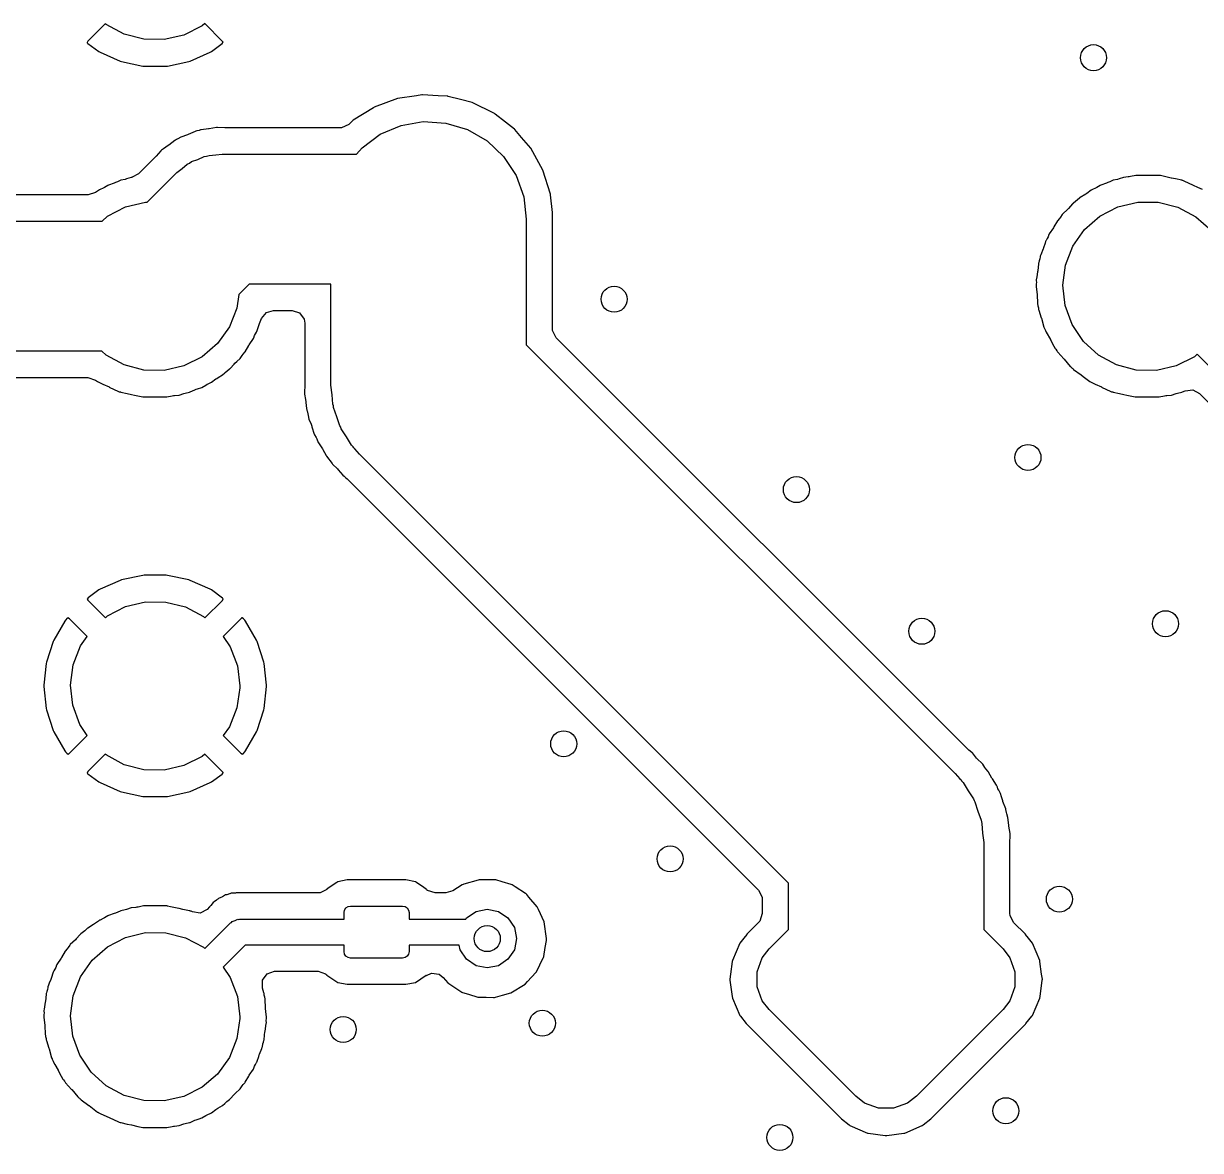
# Model space of a CAD drawing. Extents: x 100.2 to 143.8, y -109.8 to -50.2.
# Drawn here: x 106.74 to 115.78, y -75.98 to -67.32 of the extents above; entities that cross this region are included whole.
import ezdxf

# ---------------------------------------------------------------- set-up
doc = ezdxf.new("R2010")
doc.units = 0
doc.layers.add('BLACK', color=7, linetype='CONTINUOUS')

msp = doc.modelspace()

# ---------------------------------------------------------------- linework, layer by layer
at = {"layer": 'BLACK', "linetype": 'CONTINUOUS'}
for p, q in [((107.367, -67.3242), (107.234, -67.457)), ((107.373, -67.3298), (107.367, -67.3242)), ((108.131, -67.3228), (108.11, -67.3414)), ((108.268, -67.4598), (108.131, -67.3228)), ((107.511, -67.4044), (107.373, -67.3298)), ((107.662, -67.444), (107.511, -67.4044)), ((107.97, -67.4116), (107.818, -67.4464)), ((108.11, -67.3414), (107.97, -67.4116)), ((107.234, -67.457), (107.228, -67.4688)), ((107.228, -67.4688), (107.229, -67.4699)), ((107.229, -67.4699), (107.233, -67.4749)), ((107.233, -67.4749), (107.318, -67.5371)), ((107.818, -67.4464), (107.662, -67.444)), ((108.182, -67.5371), (108.264, -67.4773)), ((108.264, -67.4773), (108.272, -67.4665)), ((108.272, -67.4654), (108.268, -67.4598)), ((108.272, -67.4665), (108.272, -67.4654)), ((107.318, -67.5371), (107.327, -67.5423)), ((107.327, -67.5423), (107.481, -67.6107)), ((108.019, -67.6107), (108.173, -67.5423)), ((108.173, -67.5423), (108.182, -67.5371)), ((107.481, -67.6107), (107.491, -67.6139)), ((107.491, -67.6139), (107.656, -67.6489)), ((107.656, -67.6489), (107.666, -67.65)), ((107.666, -67.65), (107.834, -67.65)), ((107.834, -67.65), (107.844, -67.6489)), ((107.844, -67.6489), (108.009, -67.6139)), ((108.009, -67.6139), (108.019, -67.6107)), ((109.612, -67.8996), (109.431, -67.9663)), ((109.757, -67.8777), (109.612, -67.8996)), ((109.798, -67.8715), (109.757, -67.8777)), ((109.803, -67.8707), (109.798, -67.8715)), ((109.798, -67.8715), (109.798, -67.8715)), ((109.923, -67.877), (109.803, -67.8707)), ((109.991, -67.8806), (109.923, -67.877)), ((109.996, -67.8808), (109.991, -67.8806)), ((109.991, -67.8806), (109.991, -67.8806)), ((110.001, -67.8821), (109.996, -67.8808)), ((110.094, -67.9064), (110.001, -67.8821)), ((110.001, -67.8821), (110.001, -67.8821)), ((110.183, -67.9295), (110.094, -67.9064)), ((110.356, -68.0148), (110.183, -67.9295)), ((109.427, -67.9689), (109.271, -68.0654)), ((109.431, -67.9663), (109.427, -67.9689)), ((109.427, -67.9689), (109.427, -67.9689)), ((110.36, -68.0178), (110.356, -68.0148)), ((110.439, -68.079), (110.36, -68.0178)), ((110.36, -68.0178), (110.36, -68.0178)), ((108.097, -68.1397), (108.088, -68.143)), ((108.103, -68.139), (108.097, -68.1397)), ((108.16, -68.1321), (108.103, -68.139)), ((108.103, -68.139), (108.103, -68.139)), ((108.165, -68.1313), (108.16, -68.1321)), ((108.222, -68.1213), (108.165, -68.1313)), ((108.228, -68.1203), (108.222, -68.1213)), ((108.222, -68.1213), (108.222, -68.1213)), ((108.286, -68.1243), (108.228, -68.1203)), ((108.293, -68.1245), (108.286, -68.1243)), ((108.286, -68.1243), (108.286, -68.1243)), ((109.168, -68.1245), (108.293, -68.1245)), ((109.181, -68.1237), (109.168, -68.1245)), ((109.236, -68.0974), (109.181, -68.1237)), ((109.267, -68.068), (109.236, -68.0974)), ((109.271, -68.0654), (109.267, -68.068)), ((109.271, -68.0654), (109.271, -68.0654)), ((109.478, -68.1735), (109.638, -68.1055)), ((109.638, -68.1055), (109.809, -68.0761)), ((109.809, -68.0761), (109.983, -68.0869)), ((109.983, -68.0869), (110.149, -68.1372)), ((110.149, -68.1372), (110.299, -68.2245)), ((110.509, -68.1331), (110.439, -68.079)), ((110.512, -68.1369), (110.509, -68.1331)), ((110.564, -68.1975), (110.512, -68.1369)), ((110.512, -68.1369), (110.512, -68.1369)), ((107.901, -68.2213), (107.855, -68.2565)), ((107.906, -68.2176), (107.901, -68.2213)), ((107.901, -68.2213), (107.901, -68.2213)), ((107.914, -68.2139), (107.906, -68.2176)), ((107.93, -68.2049), (107.914, -68.2139)), ((107.933, -68.203), (107.93, -68.2049)), ((107.938, -68.1997), (107.933, -68.203)), ((107.933, -68.203), (107.933, -68.203)), ((107.946, -68.1966), (107.938, -68.1997)), ((107.998, -68.1771), (107.946, -68.1966)), ((108.003, -68.1751), (107.998, -68.1771)), ((108.056, -68.1519), (108.003, -68.1751)), ((108.061, -68.1495), (108.056, -68.1519)), ((108.056, -68.1519), (108.056, -68.1519)), ((108.07, -68.1479), (108.061, -68.1495)), ((108.088, -68.143), (108.07, -68.1479)), ((109.339, -68.2765), (109.478, -68.1735)), ((110.299, -68.2245), (110.425, -68.3439)), ((110.635, -68.2797), (110.564, -68.1975)), ((107.794, -68.3001), (107.757, -68.3422)), ((107.798, -68.2957), (107.794, -68.3001)), ((107.794, -68.3001), (107.794, -68.3001)), ((107.815, -68.2841), (107.798, -68.2957)), ((107.851, -68.2595), (107.815, -68.2841)), ((107.855, -68.2565), (107.851, -68.2595)), ((109.297, -68.325), (109.339, -68.2765)), ((110.728, -68.4486), (110.635, -68.2797)), ((107.753, -68.3464), (107.623, -68.4767)), ((107.757, -68.3422), (107.753, -68.3464)), ((107.957, -68.4371), (107.996, -68.4038)), ((107.996, -68.4038), (108.014, -68.3954)), ((108.014, -68.3954), (108.03, -68.3835)), ((108.03, -68.3835), (108.078, -68.3662)), ((108.078, -68.3662), (108.125, -68.3451)), ((108.125, -68.3451), (108.145, -68.3422)), ((108.145, -68.3422), (108.164, -68.3354)), ((108.164, -68.3354), (108.215, -68.3322)), ((108.215, -68.3322), (108.265, -68.325)), ((108.265, -68.325), (109.297, -68.325)), ((110.425, -68.3439), (110.521, -68.4892)), ((107.623, -68.4767), (107.574, -68.5034)), ((107.689, -68.6944), (107.911, -68.4714)), ((107.911, -68.4714), (107.916, -68.4672)), ((107.916, -68.4672), (107.957, -68.4371)), ((110.521, -68.4892), (110.58, -68.6525)), ((110.786, -68.6329), (110.728, -68.4486)), ((115.221, -68.5007), (115.186, -68.5044)), ((115.23, -68.4996), (115.221, -68.5007)), ((115.24, -68.4981), (115.23, -68.4996)), ((115.281, -68.4895), (115.24, -68.4981)), ((115.46, -68.4895), (115.281, -68.4895)), ((115.461, -68.4896), (115.46, -68.4895)), ((115.465, -68.4898), (115.461, -68.4896)), ((115.461, -68.4896), (115.461, -68.4896)), ((115.461, -68.4896), (115.461, -68.4896)), ((115.469, -68.4907), (115.465, -68.4898)), ((115.552, -68.5091), (115.469, -68.4907)), ((115.469, -68.4907), (115.469, -68.4907)), ((107.351, -68.5867), (107.327, -68.5973)), ((107.362, -68.5811), (107.351, -68.5867)), ((107.387, -68.5661), (107.362, -68.5811)), ((107.391, -68.5634), (107.387, -68.5661)), ((107.387, -68.5661), (107.387, -68.5661)), ((107.436, -68.5482), (107.391, -68.5634)), ((107.445, -68.5448), (107.436, -68.5482)), ((107.46, -68.538), (107.445, -68.5448)), ((107.486, -68.5267), (107.46, -68.538)), ((107.52, -68.5195), (107.486, -68.5267)), ((107.531, -68.5165), (107.52, -68.5195)), ((107.566, -68.5044), (107.531, -68.5165)), ((107.572, -68.5039), (107.566, -68.5044)), ((107.574, -68.5034), (107.572, -68.5039)), ((114.971, -68.5867), (114.947, -68.5973)), ((114.982, -68.5811), (114.971, -68.5867)), ((115.007, -68.5661), (114.982, -68.5811)), ((115.011, -68.5634), (115.007, -68.5661)), ((115.007, -68.5661), (115.007, -68.5661)), ((115.056, -68.5482), (115.011, -68.5634)), ((115.065, -68.5448), (115.056, -68.5482)), ((115.08, -68.538), (115.065, -68.5448)), ((115.106, -68.5267), (115.08, -68.538)), ((115.14, -68.5195), (115.106, -68.5267)), ((115.151, -68.5165), (115.14, -68.5195)), ((115.186, -68.5044), (115.151, -68.5165)), ((115.553, -68.5093), (115.552, -68.5091)), ((115.585, -68.5162), (115.553, -68.5093)), ((115.634, -68.5267), (115.585, -68.5162)), ((115.637, -68.528), (115.634, -68.5267)), ((115.639, -68.5286), (115.637, -68.528)), ((115.64, -68.529), (115.639, -68.5286)), ((115.646, -68.5301), (115.64, -68.529)), ((115.651, -68.5324), (115.646, -68.5301)), ((115.723, -68.5659), (115.651, -68.5324)), ((115.651, -68.5324), (115.651, -68.5324)), ((115.724, -68.5667), (115.723, -68.5659)), ((115.757, -68.5811), (115.724, -68.5667)), ((115.793, -68.5973), (115.757, -68.5811)), ((107.235, -68.6395), (105.381, -68.6395)), ((107.293, -68.6206), (107.235, -68.6395)), ((107.322, -68.5994), (107.293, -68.6206)), ((107.327, -68.5973), (107.322, -68.5994)), ((107.327, -68.5973), (107.327, -68.5973)), ((110.58, -68.6525), (110.6, -68.825)), ((110.786, -68.6379), (110.786, -68.6329)), ((110.8, -68.7742), (110.786, -68.6379)), ((110.786, -68.6379), (110.786, -68.6379)), ((114.83, -68.6799), (114.82, -68.6881)), ((114.849, -68.6622), (114.83, -68.6799)), ((114.853, -68.6586), (114.849, -68.6622)), ((114.849, -68.6622), (114.849, -68.6622)), ((114.897, -68.6323), (114.853, -68.6586)), ((114.904, -68.6275), (114.897, -68.6323)), ((114.938, -68.6024), (114.904, -68.6275)), ((114.942, -68.5994), (114.938, -68.6024)), ((114.947, -68.5973), (114.942, -68.5994)), ((114.947, -68.5973), (114.947, -68.5973)), ((107.385, -68.8024), (107.523, -68.7308)), ((107.523, -68.7308), (107.675, -68.6943)), ((107.675, -68.6943), (107.689, -68.6944)), ((114.758, -68.7482), (114.718, -68.7855)), ((114.764, -68.7425), (114.758, -68.7482)), ((114.794, -68.7083), (114.764, -68.7425)), ((114.798, -68.7045), (114.794, -68.7083)), ((114.794, -68.7083), (114.794, -68.7083)), ((114.82, -68.6881), (114.798, -68.7045)), ((115.005, -68.8024), (115.143, -68.7308)), ((115.143, -68.7308), (115.295, -68.6943)), ((115.295, -68.6943), (115.451, -68.6951)), ((115.451, -68.6951), (115.603, -68.7332)), ((115.603, -68.7332), (115.741, -68.8063)), ((105.353, -68.84), (107.342, -68.84)), ((107.342, -68.84), (107.385, -68.8024)), ((110.6, -68.825), (110.6, -69.7893)), ((110.801, -68.7767), (110.8, -68.7742)), ((110.801, -69.6653), (110.801, -68.7767)), ((114.678, -68.8373), (114.651, -68.8845)), ((114.695, -68.8191), (114.678, -68.8373)), ((114.703, -68.8085), (114.695, -68.8191)), ((114.715, -68.79), (114.703, -68.8085)), ((114.718, -68.7855), (114.715, -68.79)), ((114.715, -68.79), (114.715, -68.79)), ((114.887, -68.9051), (115.005, -68.8024)), ((115.741, -68.8063), (115.858, -68.9101)), ((114.613, -68.9433), (114.606, -68.961)), ((114.615, -68.9384), (114.613, -68.9433)), ((114.613, -68.9433), (114.613, -68.9433)), ((114.647, -68.8906), (114.615, -68.9384)), ((114.651, -68.8845), (114.647, -68.8906)), ((114.797, -69.0328), (114.887, -68.9051)), ((114.572, -69.0447), (114.571, -69.0471)), ((114.583, -69.0087), (114.572, -69.0447)), ((114.587, -68.9971), (114.583, -69.0087)), ((114.589, -68.9922), (114.587, -68.9971)), ((114.587, -68.9971), (114.587, -68.9971)), ((114.591, -68.9877), (114.589, -68.9922)), ((114.599, -68.9738), (114.591, -68.9877)), ((114.606, -68.961), (114.599, -68.9738)), ((114.74, -69.1784), (114.797, -69.0328)), ((114.543, -69.1307), (114.539, -69.1452)), ((114.545, -69.1152), (114.543, -69.1307)), ((114.546, -69.1099), (114.545, -69.1152)), ((114.551, -69.0979), (114.546, -69.1099)), ((114.569, -69.0532), (114.551, -69.0979)), ((114.571, -69.0471), (114.569, -69.0532)), ((114.527, -69.2229), (114.526, -69.2287)), ((114.533, -69.1674), (114.527, -69.2229)), ((114.534, -69.1622), (114.533, -69.1674)), ((114.535, -69.1573), (114.534, -69.1622)), ((114.539, -69.1452), (114.535, -69.1573)), ((114.535, -69.1573), (114.535, -69.1573)), ((114.72, -69.3332), (114.74, -69.1784)), ((114.52, -69.2673), (114.516, -69.2922)), ((114.516, -69.2922), (114.516, -69.2976)), ((114.516, -69.2976), (114.517, -69.31)), ((114.517, -69.31), (114.516, -69.3255)), ((114.526, -69.2287), (114.52, -69.2673)), ((108.393, -69.4045), (108.378, -69.5082)), ((108.472, -69.325), (108.393, -69.4045)), ((109.1, -69.325), (108.472, -69.325)), ((109.1, -70.1), (109.1, -69.325)), ((114.516, -69.3255), (114.515, -69.34)), ((114.515, -69.34), (114.515, -69.3452)), ((114.515, -69.3452), (114.515, -69.3452)), ((114.515, -69.3452), (114.522, -69.404)), ((114.522, -69.404), (114.522, -69.4091)), ((114.737, -69.4884), (114.72, -69.3332)), ((114.522, -69.4091), (114.525, -69.4672)), ((114.525, -69.4672), (114.525, -69.4768)), ((114.525, -69.4768), (114.527, -69.4819)), ((114.527, -69.4819), (114.527, -69.4819)), ((114.527, -69.4819), (114.529, -69.4907)), ((114.529, -69.4907), (114.532, -69.5066)), ((114.791, -69.6351), (114.737, -69.4884)), ((108.378, -69.5082), (108.32, -69.6531)), ((108.567, -69.5877), (108.606, -69.5407)), ((108.606, -69.5407), (108.659, -69.5255)), ((108.659, -69.5255), (108.801, -69.5255)), ((108.801, -69.5255), (108.859, -69.5444)), ((108.859, -69.5444), (108.895, -69.5939)), ((114.532, -69.5066), (114.534, -69.5178)), ((114.534, -69.5178), (114.535, -69.5227)), ((114.535, -69.5227), (114.554, -69.5821)), ((114.554, -69.5821), (114.556, -69.5864)), ((114.556, -69.5864), (114.575, -69.6549)), ((108.32, -69.6531), (108.228, -69.78)), ((108.531, -69.6878), (108.536, -69.6722)), ((108.536, -69.6722), (108.547, -69.6405)), ((108.547, -69.6405), (108.549, -69.6329)), ((108.549, -69.6329), (108.551, -69.6268)), ((108.551, -69.6268), (108.567, -69.5877)), ((108.895, -69.5939), (108.9, -69.6245)), ((108.9, -69.6245), (108.9, -70.085)), ((110.802, -69.6808), (110.801, -69.6653)), ((114.575, -69.6549), (114.577, -69.6597)), ((114.577, -69.6597), (114.58, -69.6647)), ((114.58, -69.6647), (114.586, -69.6803)), ((114.878, -69.7647), (114.791, -69.6351)), ((108.473, -69.7894), (108.505, -69.7416)), ((108.505, -69.7416), (108.508, -69.7353)), ((108.508, -69.7353), (108.514, -69.719)), ((108.514, -69.719), (108.521, -69.7062)), ((108.521, -69.7062), (108.529, -69.6923)), ((108.529, -69.6923), (108.531, -69.6878)), ((108.529, -69.6923), (108.529, -69.6923)), ((110.829, -69.7353), (110.802, -69.6808)), ((113.988, -72.8937), (110.829, -69.7353)), ((114.586, -69.6803), (114.589, -69.6878)), ((114.589, -69.6878), (114.592, -69.6932)), ((114.592, -69.6932), (114.624, -69.7492)), ((114.624, -69.7492), (114.626, -69.7526)), ((114.626, -69.7526), (114.651, -69.8004)), ((114.993, -69.8698), (114.878, -69.7647)), ((107.341, -69.84), (105.56, -69.84)), ((107.373, -69.8698), (107.341, -69.84)), ((108.228, -69.78), (108.11, -69.8814)), ((108.425, -69.8609), (108.438, -69.8465)), ((108.438, -69.8465), (108.442, -69.8427)), ((108.438, -69.8465), (108.438, -69.8465)), ((108.442, -69.8427), (108.469, -69.7955)), ((108.469, -69.7955), (108.473, -69.7894)), ((110.6, -69.7893), (113.893, -73.0822)), ((114.651, -69.8004), (114.661, -69.8184)), ((114.661, -69.8184), (114.666, -69.8243)), ((114.666, -69.8243), (114.674, -69.8355)), ((114.674, -69.8355), (114.676, -69.8382)), ((114.676, -69.8382), (114.678, -69.8427)), ((114.678, -69.8427), (114.682, -69.8465)), ((114.682, -69.8465), (114.682, -69.8465)), ((114.682, -69.8465), (114.728, -69.8977)), ((107.511, -69.9444), (107.373, -69.8698)), ((107.662, -69.984), (107.511, -69.9444)), ((108.11, -69.8814), (107.97, -69.9516)), ((108.326, -69.9717), (108.356, -69.9375)), ((108.356, -69.9375), (108.362, -69.9318)), ((108.362, -69.9318), (108.377, -69.9178)), ((108.377, -69.9178), (108.402, -69.8945)), ((108.402, -69.8945), (108.417, -69.8715)), ((108.417, -69.8715), (108.425, -69.8609)), ((114.728, -69.8977), (114.73, -69.9001)), ((114.73, -69.9001), (114.777, -69.9554)), ((115.131, -69.9444), (114.993, -69.8698)), ((115.282, -69.984), (115.131, -69.9444)), ((115.73, -69.8814), (115.59, -69.9516)), ((115.751, -69.8628), (115.73, -69.8814)), ((116.133, -70.2444), (115.751, -69.8628)), ((107.818, -69.9864), (107.662, -69.984)), ((107.97, -69.9516), (107.818, -69.9864)), ((108.233, -70.0417), (108.267, -70.0214)), ((108.267, -70.0214), (108.284, -70.0054)), ((108.284, -70.0054), (108.29, -70.0001)), ((108.29, -70.0001), (108.3, -69.9919)), ((108.3, -69.9919), (108.322, -69.9755)), ((108.322, -69.9755), (108.326, -69.9717)), ((108.326, -69.9717), (108.326, -69.9717)), ((114.777, -69.9554), (114.777, -69.9554)), ((114.777, -69.9554), (114.78, -69.9595)), ((114.78, -69.9595), (114.784, -69.9628)), ((114.784, -69.9628), (114.788, -69.9665)), ((114.788, -69.9665), (114.788, -69.9665)), ((114.788, -69.9665), (114.79, -69.9684)), ((114.79, -69.9684), (114.79, -69.9682)), ((114.79, -69.9682), (114.794, -69.9717)), ((114.794, -69.9717), (114.798, -69.9755)), ((114.798, -69.9755), (114.802, -69.9786)), ((114.802, -69.9786), (114.802, -69.9786)), ((114.802, -69.9786), (114.86, -70.021)), ((114.86, -70.021), (114.862, -70.0224)), ((114.862, -70.0224), (114.886, -70.0405)), ((115.438, -69.9864), (115.282, -69.984)), ((115.59, -69.9516), (115.438, -69.9864)), ((105.684, -70.0405), (107.232, -70.0405)), ((107.232, -70.0405), (107.293, -70.0609)), ((107.293, -70.0609), (107.307, -70.0718)), ((107.307, -70.0718), (107.312, -70.074)), ((107.312, -70.074), (107.313, -70.0747)), ((107.313, -70.0747), (107.318, -70.0773)), ((107.318, -70.0773), (107.318, -70.0776)), ((107.318, -70.0776), (107.322, -70.0806)), ((107.322, -70.0806), (107.327, -70.0827)), ((107.327, -70.0827), (107.327, -70.0827)), ((107.327, -70.0827), (107.349, -70.0923)), ((107.349, -70.0923), (107.396, -70.1133)), ((107.396, -70.1133), (107.397, -70.1141)), ((107.397, -70.1141), (107.469, -70.1476)), ((108.064, -70.1318), (108.076, -70.1275)), ((108.076, -70.1275), (108.109, -70.1166)), ((108.109, -70.1166), (108.138, -70.0989)), ((108.138, -70.0989), (108.149, -70.0933)), ((108.149, -70.0933), (108.151, -70.0923)), ((108.151, -70.0923), (108.178, -70.0806)), ((108.178, -70.0806), (108.182, -70.0776)), ((108.182, -70.0776), (108.216, -70.0525)), ((108.182, -70.0776), (108.182, -70.0776)), ((108.216, -70.0525), (108.223, -70.0477)), ((108.223, -70.0477), (108.233, -70.0417)), ((108.899, -70.0877), (108.897, -70.17)), ((108.9, -70.085), (108.899, -70.0877)), ((109.109, -70.1734), (109.1, -70.1)), ((114.886, -70.0405), (114.927, -70.0718)), ((114.927, -70.0718), (114.932, -70.074)), ((114.932, -70.074), (114.933, -70.0747)), ((114.933, -70.0747), (114.938, -70.0773)), ((114.938, -70.0773), (114.938, -70.0776)), ((114.938, -70.0776), (114.942, -70.0806)), ((114.942, -70.0806), (114.947, -70.0827)), ((114.947, -70.0827), (114.947, -70.0827)), ((114.947, -70.0827), (114.969, -70.0923)), ((114.969, -70.0923), (115.016, -70.1133)), ((115.016, -70.1133), (115.017, -70.1141)), ((115.017, -70.1141), (115.089, -70.1476)), ((107.469, -70.1476), (107.469, -70.1476)), ((107.469, -70.1476), (107.474, -70.1499)), ((107.474, -70.1499), (107.48, -70.151)), ((107.48, -70.151), (107.481, -70.1515)), ((107.481, -70.1515), (107.483, -70.152)), ((107.483, -70.152), (107.486, -70.1533)), ((107.486, -70.1533), (107.535, -70.1638)), ((107.535, -70.1638), (107.567, -70.1707)), ((107.567, -70.1707), (107.568, -70.1709)), ((107.568, -70.1709), (107.592, -70.1761)), ((107.592, -70.1761), (107.655, -70.1902)), ((107.655, -70.1902), (107.659, -70.1904)), ((107.659, -70.1904), (107.659, -70.1904)), ((107.659, -70.1904), (107.659, -70.1904)), ((107.659, -70.1904), (107.66, -70.1905)), ((107.66, -70.1905), (107.839, -70.1905)), ((107.839, -70.1905), (107.88, -70.1819)), ((107.88, -70.1819), (107.89, -70.1804)), ((107.89, -70.1804), (107.899, -70.1793)), ((107.899, -70.1793), (107.934, -70.1756)), ((107.934, -70.1756), (107.969, -70.1635)), ((107.969, -70.1635), (107.98, -70.1605)), ((107.98, -70.1605), (108.014, -70.1533)), ((108.014, -70.1533), (108.019, -70.1512)), ((108.019, -70.1512), (108.055, -70.1352)), ((108.019, -70.1512), (108.019, -70.1512)), ((108.055, -70.1352), (108.064, -70.1318)), ((108.897, -70.17), (108.904, -70.2102)), ((108.904, -70.2102), (108.907, -70.2272)), ((109.115, -70.247), (109.109, -70.1734)), ((115.089, -70.1476), (115.089, -70.1476)), ((115.089, -70.1476), (115.094, -70.1499)), ((115.094, -70.1499), (115.1, -70.151)), ((115.1, -70.151), (115.101, -70.1515)), ((115.101, -70.1515), (115.103, -70.152)), ((115.103, -70.152), (115.106, -70.1533)), ((115.106, -70.1533), (115.155, -70.1638)), ((115.155, -70.1638), (115.187, -70.1707)), ((115.187, -70.1707), (115.188, -70.1709)), ((115.188, -70.1709), (115.212, -70.1761)), ((115.212, -70.1761), (115.275, -70.1902)), ((115.275, -70.1902), (115.279, -70.1904)), ((115.279, -70.1904), (115.279, -70.1904)), ((115.279, -70.1904), (115.279, -70.1904)), ((115.279, -70.1904), (115.28, -70.1905)), ((115.28, -70.1905), (115.459, -70.1905)), ((115.459, -70.1905), (115.5, -70.1819)), ((115.5, -70.1819), (115.51, -70.1804)), ((115.51, -70.1804), (115.519, -70.1793)), ((115.519, -70.1793), (115.554, -70.1756)), ((115.554, -70.1756), (115.589, -70.1635)), ((115.589, -70.1635), (115.6, -70.1605)), ((115.6, -70.1605), (115.634, -70.1533)), ((115.634, -70.1533), (115.639, -70.1512)), ((115.639, -70.1512), (115.658, -70.1428)), ((115.639, -70.1512), (115.639, -70.1512)), ((115.658, -70.1428), (115.719, -70.1364)), ((115.719, -70.1364), (115.768, -70.1632)), ((115.768, -70.1632), (115.904, -70.2985)), ((108.907, -70.2272), (108.908, -70.2343)), ((108.908, -70.2343), (108.913, -70.2802)), ((108.913, -70.2802), (108.914, -70.2921)), ((108.914, -70.2921), (108.916, -70.2969)), ((108.916, -70.2969), (108.916, -70.2969)), ((108.916, -70.2969), (108.923, -70.3195)), ((109.119, -70.2595), (109.115, -70.247)), ((109.12, -70.2725), (109.119, -70.2595)), ((109.145, -70.342), (109.12, -70.2725)), ((108.923, -70.3195), (108.926, -70.3319)), ((108.926, -70.3319), (108.931, -70.3601)), ((108.931, -70.3601), (108.947, -70.4002)), ((108.947, -70.4002), (108.952, -70.4141)), ((109.168, -70.4122), (109.145, -70.342)), ((108.952, -70.4141), (108.954, -70.421)), ((108.954, -70.421), (108.972, -70.4764)), ((108.972, -70.4764), (108.974, -70.4808)), ((108.974, -70.4808), (108.974, -70.4808)), ((108.974, -70.4808), (108.986, -70.5015)), ((109.175, -70.4235), (109.168, -70.4122)), ((109.179, -70.4358), (109.175, -70.4235)), ((109.22, -70.4976), (109.179, -70.4358)), ((108.986, -70.5015), (108.991, -70.513)), ((108.991, -70.513), (109.002, -70.5397)), ((109.002, -70.5397), (109.005, -70.5439)), ((109.005, -70.5439), (109.034, -70.5883)), ((109.258, -70.5607), (109.22, -70.4976)), ((109.27, -70.5743), (109.258, -70.5607)), ((109.275, -70.5811), (109.27, -70.5743)), ((109.034, -70.5883), (109.037, -70.5945)), ((109.037, -70.5945), (109.063, -70.6409)), ((109.063, -70.6409), (109.063, -70.6409)), ((109.063, -70.6409), (109.065, -70.6453)), ((109.065, -70.6453), (109.084, -70.667)), ((109.084, -70.667), (109.092, -70.6773)), ((109.284, -70.5901), (109.275, -70.5811)), ((109.32, -70.6303), (109.284, -70.5901)), ((112.613, -73.9232), (109.32, -70.6303)), ((109.092, -70.6773), (109.108, -70.7013)), ((109.108, -70.7013), (109.112, -70.706)), ((109.112, -70.706), (109.149, -70.7435)), ((109.149, -70.7435), (109.154, -70.7491)), ((109.154, -70.7491), (109.191, -70.7919)), ((109.191, -70.7919), (109.201, -70.7999)), ((109.201, -70.7999), (109.215, -70.8106)), ((109.215, -70.8106), (109.225, -70.8189)), ((109.225, -70.8189), (112.383, -73.9773)), ((107.656, -71.5611), (107.491, -71.5961)), ((107.666, -71.56), (107.656, -71.5611)), ((107.834, -71.56), (107.666, -71.56)), ((107.844, -71.5611), (107.834, -71.56)), ((108.009, -71.5961), (107.844, -71.5611)), ((107.481, -71.5993), (107.327, -71.6677)), ((107.491, -71.5961), (107.481, -71.5993)), ((108.019, -71.5993), (108.009, -71.5961)), ((108.173, -71.6677), (108.019, -71.5993)), ((107.236, -71.7327), (107.228, -71.7435)), ((107.228, -71.7435), (107.228, -71.7446)), ((107.228, -71.7446), (107.232, -71.7502)), ((107.232, -71.7502), (107.368, -71.8868)), ((107.318, -71.6729), (107.236, -71.7327)), ((107.327, -71.6677), (107.318, -71.6729)), ((108.132, -71.8863), (108.266, -71.753)), ((108.182, -71.6729), (108.173, -71.6677)), ((108.267, -71.7351), (108.182, -71.6729)), ((108.266, -71.753), (108.272, -71.7412)), ((108.271, -71.7401), (108.267, -71.7351)), ((108.272, -71.7412), (108.271, -71.7401)), ((107.385, -71.8724), (107.523, -71.8008)), ((107.523, -71.8008), (107.675, -71.7643)), ((107.675, -71.7643), (107.831, -71.7651)), ((107.831, -71.7651), (107.983, -71.8032)), ((107.983, -71.8032), (108.121, -71.8763)), ((107.056, -71.9121), (106.972, -72.0579)), ((107.062, -71.9038), (107.056, -71.9121)), ((107.075, -71.8893), (107.062, -71.9038)), ((107.077, -71.8882), (107.075, -71.8893)), ((107.08, -71.8876), (107.077, -71.8882)), ((107.092, -71.8936), (107.08, -71.8876)), ((107.228, -72.0299), (107.092, -71.8936)), ((107.368, -71.8868), (107.385, -71.8724)), ((108.121, -71.8763), (108.132, -71.8863)), ((108.412, -71.889), (108.272, -72.0298)), ((108.414, -71.8879), (108.412, -71.889)), ((108.418, -71.8875), (108.414, -71.8879)), ((108.429, -71.8942), (108.418, -71.8875)), ((108.438, -71.9038), (108.429, -71.8942)), ((108.444, -71.9121), (108.438, -71.9038)), ((108.528, -72.0579), (108.444, -71.9121)), ((106.968, -72.0673), (106.916, -72.2274)), ((106.972, -72.0579), (106.968, -72.0673)), ((107.12, -72.2484), (107.177, -72.1028)), ((107.177, -72.1028), (107.228, -72.0299)), ((108.272, -72.0298), (108.326, -72.1089)), ((108.326, -72.1089), (108.381, -72.255)), ((108.532, -72.0673), (108.528, -72.0579)), ((108.584, -72.2274), (108.532, -72.0673)), ((106.913, -72.2375), (106.896, -72.4048)), ((106.916, -72.2274), (106.913, -72.2375)), ((107.1, -72.4032), (107.12, -72.2484)), ((108.381, -72.255), (108.4, -72.41)), ((108.587, -72.2375), (108.584, -72.2274)), ((108.604, -72.4048), (108.587, -72.2375)), ((106.896, -72.4048), (106.896, -72.4152)), ((106.896, -72.4152), (106.913, -72.5825)), ((107.117, -72.5584), (107.1, -72.4032)), ((108.4, -72.4236), (108.378, -72.5782)), ((108.4, -72.41), (108.4, -72.4236)), ((108.587, -72.5825), (108.604, -72.4152)), ((108.604, -72.4152), (108.604, -72.4048)), ((107.171, -72.7051), (107.117, -72.5584)), ((106.913, -72.5825), (106.916, -72.5926)), ((106.916, -72.5926), (106.968, -72.7527)), ((108.378, -72.5782), (108.32, -72.7231)), ((108.532, -72.7527), (108.584, -72.5926)), ((108.584, -72.5926), (108.587, -72.5825)), ((107.228, -72.7904), (107.171, -72.7051)), ((108.32, -72.7231), (108.271, -72.7901)), ((106.968, -72.7527), (106.972, -72.7621)), ((106.972, -72.7621), (107.056, -72.9079)), ((107.088, -72.931), (107.228, -72.7904)), ((108.271, -72.7901), (108.408, -72.9264)), ((108.444, -72.9079), (108.528, -72.7621)), ((108.528, -72.7621), (108.532, -72.7527)), ((107.056, -72.9079), (107.062, -72.9162)), ((107.062, -72.9162), (107.071, -72.9258)), ((107.071, -72.9258), (107.082, -72.9325)), ((108.408, -72.9264), (108.42, -72.9324)), ((108.423, -72.9318), (108.425, -72.9307)), ((108.425, -72.9307), (108.438, -72.9162)), ((108.438, -72.9162), (108.444, -72.9079)), ((113.997, -72.9019), (113.988, -72.8937)), ((114.021, -72.9207), (113.997, -72.9019)), ((114.025, -72.9245), (114.021, -72.9207)), ((114.058, -72.9635), (114.025, -72.9245)), ((114.025, -72.9245), (114.025, -72.9245)), ((107.082, -72.9325), (107.086, -72.9321)), ((107.086, -72.9321), (107.088, -72.931)), ((107.367, -72.9342), (107.234, -73.067)), ((107.373, -72.9398), (107.367, -72.9342)), ((107.511, -73.0144), (107.373, -72.9398)), ((107.662, -73.054), (107.511, -73.0144)), ((108.11, -72.9514), (107.97, -73.0216)), ((108.131, -72.9328), (108.11, -72.9514)), ((108.268, -73.0698), (108.131, -72.9328)), ((108.42, -72.9324), (108.423, -72.9318)), ((114.063, -72.9691), (114.058, -72.9635)), ((114.101, -73.0066), (114.063, -72.9691)), ((114.105, -73.0113), (114.101, -73.0066)), ((114.121, -73.0353), (114.105, -73.0113)), ((107.234, -73.067), (107.228, -73.0788)), ((107.228, -73.0788), (107.229, -73.0799)), ((107.229, -73.0799), (107.233, -73.0849)), ((107.233, -73.0849), (107.318, -73.1471)), ((107.818, -73.0564), (107.662, -73.054)), ((107.97, -73.0216), (107.818, -73.0564)), ((108.182, -73.1471), (108.264, -73.0873)), ((108.264, -73.0873), (108.272, -73.0765)), ((108.272, -73.0754), (108.268, -73.0698)), ((108.272, -73.0765), (108.272, -73.0754)), ((113.893, -73.0822), (113.928, -73.1225)), ((114.128, -73.0455), (114.121, -73.0353)), ((114.147, -73.0673), (114.128, -73.0455)), ((114.15, -73.0717), (114.147, -73.0673)), ((114.175, -73.1181), (114.15, -73.0717)), ((114.15, -73.0717), (114.15, -73.0717)), ((107.318, -73.1471), (107.327, -73.1523)), ((107.327, -73.1523), (107.481, -73.2207)), ((108.019, -73.2207), (108.173, -73.1523)), ((108.173, -73.1523), (108.182, -73.1471)), ((113.928, -73.1225), (113.938, -73.1315)), ((113.938, -73.1315), (113.942, -73.1383)), ((113.942, -73.1383), (113.954, -73.1518)), ((113.954, -73.1518), (113.993, -73.215)), ((114.179, -73.1243), (114.175, -73.1181)), ((114.211, -73.1729), (114.179, -73.1243)), ((114.217, -73.1883), (114.211, -73.1729)), ((114.221, -73.1995), (114.217, -73.1883)), ((114.227, -73.2111), (114.221, -73.1995)), ((107.481, -73.2207), (107.491, -73.2239)), ((107.491, -73.2239), (107.656, -73.2589)), ((107.656, -73.2589), (107.666, -73.26)), ((107.666, -73.26), (107.834, -73.26)), ((107.834, -73.26), (107.844, -73.2589)), ((107.844, -73.2589), (108.009, -73.2239)), ((108.009, -73.2239), (108.019, -73.2207)), ((113.993, -73.215), (114.033, -73.2767)), ((114.033, -73.2767), (114.038, -73.2891)), ((114.038, -73.2891), (114.044, -73.3004)), ((114.238, -73.2318), (114.227, -73.2111)), ((114.241, -73.2362), (114.238, -73.2318)), ((114.238, -73.2318), (114.238, -73.2318)), ((114.248, -73.2604), (114.241, -73.2362)), ((114.258, -73.2916), (114.248, -73.2604)), ((114.26, -73.2984), (114.258, -73.2916)), ((114.044, -73.3004), (114.067, -73.3706)), ((114.067, -73.3706), (114.092, -73.44)), ((114.282, -73.3524), (114.26, -73.2984)), ((114.283, -73.3574), (114.282, -73.3524)), ((114.287, -73.3807), (114.283, -73.3574)), ((114.283, -73.3574), (114.283, -73.3574)), ((114.29, -73.3931), (114.287, -73.3807)), ((114.092, -73.44), (114.094, -73.4531)), ((114.094, -73.4531), (114.098, -73.4656)), ((114.098, -73.4656), (114.104, -73.5392)), ((114.298, -73.4205), (114.29, -73.3931)), ((114.304, -73.4782), (114.298, -73.4205)), ((114.104, -73.5392), (114.113, -73.6126)), ((114.305, -73.4854), (114.304, -73.4782)), ((114.315, -73.5426), (114.305, -73.4854)), ((114.313, -73.6248), (114.315, -73.5476)), ((114.315, -73.5476), (114.315, -73.5426)), ((114.113, -73.6126), (114.113, -74.2812)), ((114.313, -73.6276), (114.313, -73.6248)), ((114.313, -74.1571), (114.313, -73.6276)), ((109.144, -73.9195), (109.087, -73.9577)), ((109.152, -73.914), (109.144, -73.9195)), ((109.144, -73.9195), (109.144, -73.9195)), ((109.225, -73.8995), (109.152, -73.914)), ((109.675, -73.8995), (109.225, -73.8995)), ((109.748, -73.914), (109.675, -73.8995)), ((109.756, -73.9195), (109.748, -73.914)), ((109.813, -73.9577), (109.756, -73.9195)), ((109.756, -73.9195), (109.756, -73.9195)), ((110.231, -73.901), (110.121, -73.9326)), ((110.238, -73.8991), (110.231, -73.901)), ((110.231, -73.901), (110.231, -73.901)), ((110.245, -73.8991), (110.238, -73.8991)), ((110.291, -73.8994), (110.245, -73.8991)), ((110.367, -73.8999), (110.291, -73.8994)), ((110.415, -73.914), (110.367, -73.8999)), ((110.484, -73.9348), (110.415, -73.914)), ((112.613, -74.2812), (112.613, -73.9232)), ((108.29, -74.0148), (108.267, -74.0288)), ((108.301, -74.0127), (108.29, -74.0148)), ((108.322, -74.0063), (108.301, -74.0127)), ((108.324, -74.0054), (108.322, -74.0063)), ((108.333, -74.0018), (108.324, -74.0054)), ((108.324, -74.0054), (108.324, -74.0054)), ((108.342, -74.0014), (108.333, -74.0018)), ((108.346, -74.0013), (108.342, -74.0014)), ((108.362, -74.0007), (108.346, -74.0013)), ((108.368, -74.0003), (108.362, -74.0007)), ((108.372, -73.9995), (108.368, -74.0003)), ((108.392, -73.9995), (108.372, -73.9995)), ((108.395, -73.9994), (108.392, -73.9995)), ((108.445, -73.9976), (108.395, -73.9994)), ((108.449, -73.9992), (108.445, -73.9976)), ((108.454, -73.9995), (108.449, -73.9992)), ((109.001, -73.9995), (108.454, -73.9995)), ((109.016, -73.9983), (109.001, -73.9995)), ((109.067, -73.9723), (109.016, -73.9983)), ((109.069, -73.9694), (109.067, -73.9723)), ((109.087, -73.9577), (109.069, -73.9694)), ((109.831, -73.9694), (109.813, -73.9577)), ((109.834, -73.9751), (109.831, -73.9694)), ((109.841, -73.9806), (109.834, -73.9751)), ((109.899, -73.9995), (109.841, -73.9806)), ((109.983, -73.9995), (109.899, -73.9995)), ((110.035, -73.9842), (109.983, -73.9995)), ((110.108, -73.9383), (110.035, -73.9842)), ((110.114, -73.9345), (110.108, -73.9383)), ((110.121, -73.9326), (110.114, -73.9345)), ((110.121, -73.9326), (110.121, -73.9326)), ((110.491, -73.9368), (110.484, -73.9348)), ((110.484, -73.9348), (110.484, -73.9348)), ((110.514, -73.9518), (110.491, -73.9368)), ((110.593, -74.0032), (110.514, -73.9518)), ((110.599, -74.007), (110.593, -74.0032)), ((110.593, -74.0032), (110.593, -74.0032)), ((110.604, -74.0124), (110.599, -74.007)), ((110.62, -74.0311), (110.604, -74.0124)), ((110.604, -74.0124), (110.604, -74.0124)), ((112.383, -73.9773), (112.411, -74.0318)), ((107.661, -74.0995), (107.62, -74.1081)), ((107.84, -74.0995), (107.661, -74.0995)), ((107.841, -74.0996), (107.84, -74.0995)), ((107.845, -74.0998), (107.841, -74.0996)), ((107.841, -74.0996), (107.841, -74.0996)), ((107.841, -74.0996), (107.841, -74.0996)), ((107.868, -74.1048), (107.845, -74.0998)), ((107.932, -74.1191), (107.868, -74.1048)), ((108.177, -74.0968), (108.168, -74.1068)), ((108.195, -74.0735), (108.177, -74.0968)), ((108.203, -74.0686), (108.195, -74.0735)), ((108.221, -74.0543), (108.203, -74.0686)), ((108.225, -74.05), (108.221, -74.0543)), ((108.23, -74.046), (108.225, -74.05)), ((108.236, -74.0432), (108.23, -74.046)), ((108.254, -74.0355), (108.236, -74.0432)), ((108.236, -74.0432), (108.236, -74.0432)), ((108.267, -74.0288), (108.254, -74.0355)), ((109.215, -74.1146), (109.231, -74.1038)), ((109.231, -74.1038), (109.25, -74.1)), ((109.25, -74.1), (109.65, -74.1)), ((109.65, -74.1), (109.669, -74.1038)), ((109.669, -74.1038), (109.685, -74.1146)), ((110.683, -74.1048), (110.62, -74.0311)), ((110.686, -74.1112), (110.683, -74.1048)), ((112.411, -74.0318), (112.412, -74.0473)), ((112.412, -74.0473), (112.412, -74.1571)), ((107.362, -74.1911), (107.351, -74.1967)), ((107.387, -74.1761), (107.362, -74.1911)), ((107.391, -74.1734), (107.387, -74.1761)), ((107.387, -74.1761), (107.387, -74.1761)), ((107.436, -74.1582), (107.391, -74.1734)), ((107.445, -74.1548), (107.436, -74.1582)), ((107.481, -74.1388), (107.445, -74.1548)), ((107.486, -74.1367), (107.481, -74.1388)), ((107.52, -74.1295), (107.486, -74.1367)), ((107.531, -74.1265), (107.52, -74.1295)), ((107.566, -74.1144), (107.531, -74.1265)), ((107.601, -74.1107), (107.566, -74.1144)), ((107.61, -74.1096), (107.601, -74.1107)), ((107.62, -74.1081), (107.61, -74.1096)), ((107.933, -74.1193), (107.932, -74.1191)), ((107.963, -74.1258), (107.933, -74.1193)), ((108.014, -74.1367), (107.963, -74.1258)), ((108.017, -74.138), (108.014, -74.1367)), ((108.019, -74.1385), (108.017, -74.138)), ((108.02, -74.139), (108.019, -74.1385)), ((108.026, -74.1401), (108.02, -74.139)), ((108.031, -74.1424), (108.026, -74.1401)), ((108.037, -74.1456), (108.031, -74.1424)), ((108.031, -74.1424), (108.031, -74.1424)), ((108.095, -74.1536), (108.037, -74.1456)), ((108.149, -74.1258), (108.095, -74.1536)), ((108.168, -74.1068), (108.149, -74.1258)), ((109.2, -74.15), (109.204, -74.1309)), ((109.2, -74.2), (109.2, -74.15)), ((109.204, -74.1309), (109.215, -74.1146)), ((109.685, -74.1146), (109.696, -74.1309)), ((109.696, -74.1309), (109.7, -74.15)), ((109.7, -74.15), (109.7, -74.2)), ((110.135, -74.2), (110.141, -74.1909)), ((110.141, -74.1909), (110.214, -74.1421)), ((110.214, -74.1421), (110.3, -74.125)), ((110.3, -74.125), (110.386, -74.1421)), ((110.386, -74.1421), (110.459, -74.1909)), ((110.459, -74.1909), (110.508, -74.2639)), ((110.693, -74.1265), (110.686, -74.1112)), ((110.686, -74.1112), (110.686, -74.1112)), ((110.737, -74.2223), (110.693, -74.1265)), ((112.412, -74.1571), (112.393, -74.2153)), ((114.314, -74.1726), (114.313, -74.1571)), ((114.342, -74.2271), (114.314, -74.1726)), ((107.229, -74.2722), (107.21, -74.2899)), ((107.233, -74.2686), (107.229, -74.2722)), ((107.229, -74.2722), (107.229, -74.2722)), ((107.277, -74.2423), (107.233, -74.2686)), ((107.284, -74.2375), (107.277, -74.2423)), ((107.314, -74.2158), (107.284, -74.2375)), ((107.322, -74.2094), (107.314, -74.2158)), ((107.327, -74.2073), (107.322, -74.2094)), ((107.351, -74.1967), (107.327, -74.2073)), ((107.327, -74.2073), (107.327, -74.2073)), ((108.132, -74.4263), (108.329, -74.2293)), ((108.329, -74.2293), (108.336, -74.2256)), ((108.336, -74.2256), (108.341, -74.2191)), ((108.341, -74.2191), (108.363, -74.2119)), ((108.363, -74.2119), (108.384, -74.2012)), ((108.384, -74.2012), (108.392, -74.2025)), ((108.392, -74.2025), (108.4, -74.2)), ((108.4, -74.2), (109.2, -74.2)), ((109.7, -74.2), (110.135, -74.2)), ((110.508, -74.2639), (110.525, -74.35)), ((110.755, -74.35), (110.737, -74.2223)), ((112.383, -74.2271), (112.293, -74.3168)), ((112.393, -74.2153), (112.383, -74.2271)), ((112.464, -74.4295), (112.613, -74.2812)), ((114.113, -74.2812), (114.261, -74.4295)), ((114.432, -74.3168), (114.342, -74.2271)), ((107.138, -74.3582), (107.098, -74.3955)), ((107.144, -74.3525), (107.138, -74.3582)), ((107.174, -74.3183), (107.144, -74.3525)), ((107.178, -74.3145), (107.174, -74.3183)), ((107.174, -74.3183), (107.174, -74.3183)), ((107.2, -74.2981), (107.178, -74.3145)), ((107.21, -74.2899), (107.2, -74.2981)), ((107.385, -74.4124), (107.523, -74.3408)), ((107.523, -74.3408), (107.675, -74.3043)), ((107.675, -74.3043), (107.831, -74.3051)), ((107.831, -74.3051), (107.983, -74.3432)), ((107.983, -74.3432), (108.121, -74.4163)), ((110.525, -74.35), (110.508, -74.4361)), ((110.745, -74.4185), (110.754, -74.3649)), ((110.754, -74.3649), (110.755, -74.3611)), ((110.754, -74.3649), (110.754, -74.3649)), ((110.755, -74.3611), (110.755, -74.35)), ((112.27, -74.3462), (112.24, -74.3854)), ((112.292, -74.3192), (112.27, -74.3462)), ((112.293, -74.3168), (112.292, -74.3192)), ((112.292, -74.3192), (112.292, -74.3192)), ((114.434, -74.3192), (114.432, -74.3168)), ((114.455, -74.3462), (114.434, -74.3192)), ((114.434, -74.3192), (114.434, -74.3192)), ((114.486, -74.3854), (114.455, -74.3462)), ((107.058, -74.4473), (107.031, -74.4945)), ((107.075, -74.4291), (107.058, -74.4473)), ((107.083, -74.4185), (107.075, -74.4291)), ((107.095, -74.4), (107.083, -74.4185)), ((107.098, -74.3955), (107.095, -74.4)), ((107.095, -74.4), (107.095, -74.4)), ((107.267, -74.5151), (107.385, -74.4124)), ((108.121, -74.4163), (108.132, -74.4263)), ((108.441, -74.4), (108.272, -74.5698)), ((109.2, -74.4), (108.441, -74.4)), ((109.2, -74.45), (109.2, -74.4)), ((109.204, -74.4691), (109.2, -74.45)), ((109.7, -74.45), (109.696, -74.4691)), ((110.085, -74.4), (109.7, -74.4)), ((109.7, -74.4), (109.7, -74.45)), ((110.092, -74.4361), (110.085, -74.4)), ((110.141, -74.5091), (110.092, -74.4361)), ((110.508, -74.4361), (110.459, -74.5091)), ((110.734, -74.4884), (110.745, -74.4185)), ((112.24, -74.3854), (112.182, -74.5187)), ((112.412, -74.4978), (112.464, -74.4295)), ((114.261, -74.4295), (114.313, -74.4978)), ((114.543, -74.5187), (114.486, -74.3854)), ((106.993, -74.5533), (106.986, -74.571)), ((106.995, -74.5484), (106.993, -74.5533)), ((106.993, -74.5533), (106.993, -74.5533)), ((107.027, -74.5006), (106.995, -74.5484)), ((107.031, -74.4945), (107.027, -74.5006)), ((107.177, -74.6428), (107.267, -74.5151)), ((109.215, -74.4854), (109.204, -74.4691)), ((109.231, -74.4962), (109.215, -74.4854)), ((109.25, -74.5), (109.231, -74.4962)), ((109.65, -74.5), (109.25, -74.5)), ((109.669, -74.4962), (109.65, -74.5)), ((109.685, -74.4854), (109.669, -74.4962)), ((109.696, -74.4691), (109.685, -74.4854)), ((110.214, -74.5579), (110.141, -74.5091)), ((110.459, -74.5091), (110.386, -74.5579)), ((110.677, -74.6045), (110.729, -74.4976)), ((110.729, -74.4976), (110.731, -74.4947)), ((110.731, -74.4947), (110.734, -74.4884)), ((110.731, -74.4947), (110.731, -74.4947)), ((112.181, -74.5254), (112.168, -74.6223)), ((112.182, -74.5187), (112.181, -74.5254)), ((112.181, -74.5254), (112.181, -74.5254)), ((112.373, -74.6053), (112.412, -74.4978)), ((114.313, -74.4978), (114.352, -74.6053)), ((114.544, -74.5254), (114.543, -74.5187)), ((114.557, -74.6223), (114.544, -74.5254)), ((114.544, -74.5254), (114.544, -74.5254)), ((106.967, -74.6071), (106.951, -74.6571)), ((106.969, -74.6022), (106.967, -74.6071)), ((106.967, -74.6071), (106.967, -74.6071)), ((106.972, -74.5968), (106.969, -74.6022)), ((106.979, -74.5838), (106.972, -74.5968)), ((106.986, -74.571), (106.979, -74.5838)), ((107.12, -74.7884), (107.177, -74.6428)), ((108.272, -74.5698), (108.326, -74.6489)), ((108.573, -74.6689), (108.609, -74.6194)), ((108.609, -74.6194), (108.667, -74.6005)), ((108.667, -74.6005), (109.001, -74.6005)), ((109.001, -74.6005), (109.059, -74.6194)), ((109.059, -74.6194), (109.066, -74.6249)), ((109.066, -74.6249), (109.069, -74.6306)), ((109.069, -74.6306), (109.152, -74.686)), ((109.748, -74.686), (109.831, -74.6306)), ((109.831, -74.6306), (109.833, -74.6338)), ((109.833, -74.6338), (109.871, -74.6143)), ((109.871, -74.6143), (109.931, -74.6239)), ((109.931, -74.6239), (109.962, -74.6484)), ((110.3, -74.575), (110.214, -74.5579)), ((110.386, -74.5579), (110.3, -74.575)), ((110.608, -74.6805), (110.673, -74.6097)), ((110.673, -74.6097), (110.677, -74.6045)), ((110.673, -74.6097), (110.673, -74.6097)), ((112.168, -74.6223), (112.162, -74.6626)), ((112.373, -74.7198), (112.373, -74.6053)), ((114.352, -74.6053), (114.352, -74.7198)), ((114.563, -74.6626), (114.557, -74.6223)), ((106.925, -74.7252), (106.923, -74.7407)), ((106.926, -74.7199), (106.925, -74.7252)), ((106.931, -74.7079), (106.926, -74.7199)), ((106.937, -74.6927), (106.931, -74.7079)), ((106.949, -74.6632), (106.937, -74.6927)), ((106.951, -74.6571), (106.949, -74.6632)), ((108.326, -74.6489), (108.381, -74.795)), ((108.573, -74.7301), (108.573, -74.6689)), ((108.585, -74.7667), (108.573, -74.7301)), ((109.152, -74.686), (109.225, -74.7005)), ((109.225, -74.7005), (109.675, -74.7005)), ((109.675, -74.7005), (109.748, -74.686)), ((109.962, -74.6484), (109.997, -74.6893)), ((109.997, -74.6893), (110.104, -74.7608)), ((110.481, -74.7677), (110.591, -74.7002)), ((110.591, -74.7002), (110.608, -74.6805)), ((112.162, -74.6626), (112.163, -74.6693)), ((112.163, -74.6693), (112.18, -74.7943)), ((112.412, -74.8274), (112.373, -74.7198)), ((114.352, -74.7198), (114.313, -74.8274)), ((114.545, -74.7943), (114.562, -74.6693)), ((114.562, -74.6693), (114.563, -74.6626)), ((106.913, -74.7774), (106.907, -74.8329)), ((106.914, -74.7722), (106.913, -74.7774)), ((106.915, -74.7673), (106.914, -74.7722)), ((106.919, -74.7552), (106.915, -74.7673)), ((106.915, -74.7673), (106.915, -74.7673)), ((106.923, -74.7407), (106.919, -74.7552)), ((107.1, -74.9432), (107.12, -74.7884)), ((108.381, -74.795), (108.4, -74.95)), ((108.586, -74.7722), (108.585, -74.7667)), ((108.587, -74.7774), (108.586, -74.7722)), ((108.588, -74.7834), (108.587, -74.7774)), ((108.591, -74.7993), (108.588, -74.7834)), ((108.595, -74.8132), (108.591, -74.7993)), ((108.595, -74.8186), (108.595, -74.8132)), ((108.598, -74.8809), (108.595, -74.8186)), ((108.595, -74.8186), (108.595, -74.8186)), ((110.104, -74.7608), (110.111, -74.7629)), ((110.111, -74.7629), (110.111, -74.7629)), ((110.111, -74.7629), (110.157, -74.7774)), ((110.157, -74.7774), (110.227, -74.7993)), ((110.227, -74.7993), (110.292, -74.8005)), ((110.292, -74.8005), (110.349, -74.8015)), ((110.349, -74.8015), (110.349, -74.8015)), ((110.349, -74.8015), (110.356, -74.8016)), ((110.356, -74.8016), (110.363, -74.7998)), ((110.363, -74.7998), (110.418, -74.7849)), ((110.363, -74.7998), (110.363, -74.7998)), ((110.418, -74.7849), (110.481, -74.7677)), ((112.18, -74.7943), (112.182, -74.8065)), ((112.182, -74.8065), (112.24, -74.9398)), ((112.464, -74.8956), (112.412, -74.8274)), ((114.313, -74.8274), (114.261, -74.8956)), ((114.486, -74.9398), (114.543, -74.8065)), ((114.543, -74.8065), (114.545, -74.7943)), ((106.898, -74.8913), (106.896, -74.9022)), ((106.896, -74.9022), (106.896, -74.9076)), ((106.896, -74.9076), (106.897, -74.92)), ((106.906, -74.8387), (106.898, -74.8913)), ((106.907, -74.8329), (106.906, -74.8387)), ((108.598, -74.886), (108.598, -74.8809)), ((108.603, -74.9339), (108.598, -74.886)), ((113.13, -75.5609), (112.464, -74.8956)), ((114.261, -74.8956), (113.596, -75.5609)), ((106.896, -74.9355), (106.895, -74.95)), ((106.895, -74.95), (106.895, -74.9552)), ((106.895, -74.9552), (106.902, -75.014)), ((106.895, -74.9552), (106.895, -74.9552)), ((106.897, -74.92), (106.896, -74.9355)), ((107.117, -75.0984), (107.1, -74.9432)), ((108.4, -74.9636), (108.378, -75.1182)), ((108.4, -74.95), (108.4, -74.9636)), ((108.594, -75.0613), (108.603, -75.003)), ((108.605, -74.95), (108.603, -74.9339)), ((108.603, -74.98), (108.604, -74.9645)), ((108.604, -74.9978), (108.603, -74.98)), ((108.603, -75.003), (108.604, -74.9978)), ((108.604, -74.9645), (108.605, -74.9552)), ((108.605, -74.9552), (108.605, -74.95)), ((112.24, -74.9398), (112.244, -74.9448)), ((112.244, -74.9448), (112.289, -75.003)), ((112.289, -75.003), (112.293, -75.0083)), ((112.293, -75.0083), (113.017, -75.7318)), ((113.708, -75.7318), (114.432, -75.0083)), ((114.432, -75.0083), (114.436, -75.003)), ((114.436, -75.003), (114.482, -74.9448)), ((114.482, -74.9448), (114.486, -74.9398)), ((106.902, -75.014), (106.902, -75.0191)), ((106.902, -75.0191), (106.905, -75.0806)), ((106.905, -75.0806), (106.905, -75.0868)), ((106.905, -75.0868), (106.907, -75.0919)), ((106.907, -75.0919), (106.907, -75.0919)), ((106.907, -75.0919), (106.909, -75.1007)), ((107.171, -75.2451), (107.117, -75.0984)), ((108.586, -75.1278), (108.59, -75.0919)), ((108.59, -75.0919), (108.593, -75.0671)), ((108.593, -75.0671), (108.594, -75.0613)), ((106.909, -75.1007), (106.912, -75.1166)), ((106.912, -75.1166), (106.914, -75.1278)), ((106.914, -75.1278), (106.915, -75.1327)), ((106.915, -75.1327), (106.934, -75.1921)), ((108.378, -75.1182), (108.32, -75.2631)), ((108.568, -75.1942), (108.572, -75.185)), ((108.572, -75.185), (108.574, -75.1801)), ((108.572, -75.185), (108.572, -75.185)), ((108.574, -75.1801), (108.577, -75.1593)), ((108.577, -75.1593), (108.581, -75.1449)), ((108.581, -75.1449), (108.585, -75.1327)), ((108.585, -75.1327), (108.586, -75.1278)), ((108.585, -75.1327), (108.585, -75.1327)), ((106.934, -75.1921), (106.936, -75.1964)), ((106.936, -75.1964), (106.955, -75.2649)), ((106.955, -75.2649), (106.959, -75.2727)), ((106.959, -75.2727), (106.96, -75.2747)), ((106.96, -75.2747), (106.966, -75.2903)), ((107.258, -75.3747), (107.171, -75.2451)), ((108.32, -75.2631), (108.228, -75.39)), ((108.533, -75.2925), (108.545, -75.2551)), ((108.545, -75.2551), (108.549, -75.2429)), ((108.549, -75.2429), (108.551, -75.2368)), ((108.551, -75.2364), (108.568, -75.1942)), ((108.551, -75.2368), (108.551, -75.2364)), ((106.966, -75.2903), (106.969, -75.2978)), ((106.969, -75.2978), (106.979, -75.3162)), ((106.979, -75.3162), (107.004, -75.3592)), ((107.004, -75.3592), (107.006, -75.3626)), ((107.006, -75.3626), (107.029, -75.4055)), ((108.473, -75.3994), (108.505, -75.3516)), ((108.505, -75.3516), (108.514, -75.329)), ((108.514, -75.329), (108.521, -75.3162)), ((108.521, -75.3162), (108.529, -75.3023)), ((108.529, -75.3023), (108.531, -75.2978)), ((108.529, -75.3023), (108.529, -75.3023)), ((108.531, -75.2978), (108.533, -75.2925)), ((107.029, -75.4055), (107.041, -75.4284)), ((107.041, -75.4284), (107.046, -75.4343)), ((107.046, -75.4343), (107.054, -75.4455)), ((107.054, -75.4455), (107.056, -75.4482)), ((107.056, -75.4482), (107.058, -75.4527)), ((107.058, -75.4527), (107.062, -75.4565)), ((107.062, -75.4565), (107.062, -75.4565)), ((107.062, -75.4565), (107.108, -75.5077)), ((107.373, -75.4798), (107.258, -75.3747)), ((108.228, -75.39), (108.11, -75.4914)), ((108.425, -75.4709), (108.438, -75.4565)), ((108.438, -75.4565), (108.442, -75.4527)), ((108.438, -75.4565), (108.438, -75.4565)), ((108.442, -75.4527), (108.469, -75.4055)), ((108.469, -75.4055), (108.473, -75.3994)), ((107.108, -75.5077), (107.11, -75.5101)), ((107.11, -75.5101), (107.157, -75.5654)), ((107.511, -75.5544), (107.373, -75.4798)), ((108.11, -75.4914), (107.97, -75.5616)), ((108.326, -75.5817), (108.356, -75.5475)), ((108.356, -75.5475), (108.362, -75.5418)), ((108.362, -75.5418), (108.365, -75.539)), ((108.365, -75.539), (108.402, -75.5045)), ((108.402, -75.5045), (108.412, -75.4888)), ((108.412, -75.4888), (108.417, -75.4815)), ((108.417, -75.4815), (108.425, -75.4709)), ((107.157, -75.5654), (107.157, -75.5654)), ((107.157, -75.5654), (107.16, -75.5695)), ((107.16, -75.5695), (107.164, -75.5728)), ((107.164, -75.5728), (107.168, -75.5765)), ((107.168, -75.5765), (107.168, -75.5765)), ((107.168, -75.5765), (107.17, -75.5784)), ((107.17, -75.5784), (107.17, -75.5782)), ((107.17, -75.5782), (107.174, -75.5817)), ((107.174, -75.5817), (107.178, -75.5855)), ((107.178, -75.5855), (107.182, -75.5886)), ((107.182, -75.5886), (107.182, -75.5886)), ((107.182, -75.5886), (107.24, -75.631)), ((107.24, -75.631), (107.242, -75.6324)), ((107.242, -75.6324), (107.269, -75.6532)), ((107.662, -75.594), (107.511, -75.5544)), ((107.818, -75.5964), (107.662, -75.594)), ((107.97, -75.5616), (107.818, -75.5964)), ((108.231, -75.6532), (108.267, -75.6314)), ((108.267, -75.6314), (108.284, -75.6154)), ((108.284, -75.6154), (108.29, -75.6101)), ((108.29, -75.6101), (108.3, -75.6019)), ((108.3, -75.6019), (108.322, -75.5855)), ((108.322, -75.5855), (108.326, -75.5817)), ((108.326, -75.5817), (108.326, -75.5817)), ((113.198, -75.6133), (113.13, -75.5609)), ((113.305, -75.6524), (113.198, -75.6133)), ((113.527, -75.6133), (113.42, -75.6524)), ((113.596, -75.5609), (113.527, -75.6133)), ((107.269, -75.6532), (107.307, -75.6818)), ((107.307, -75.6818), (107.312, -75.684)), ((107.312, -75.684), (107.313, -75.6847)), ((107.313, -75.6847), (107.318, -75.6873)), ((107.318, -75.6873), (107.318, -75.6876)), ((107.318, -75.6876), (107.322, -75.6906)), ((107.322, -75.6906), (107.327, -75.6927)), ((107.327, -75.6927), (107.327, -75.6927)), ((107.327, -75.6927), (107.333, -75.6952)), ((107.333, -75.6952), (107.396, -75.7233)), ((107.396, -75.7233), (107.397, -75.7241)), ((107.397, -75.7241), (107.469, -75.7576)), ((108.088, -75.7336), (108.109, -75.7266)), ((108.109, -75.7266), (108.138, -75.7089)), ((108.138, -75.7089), (108.149, -75.7033)), ((108.149, -75.7033), (108.178, -75.6906)), ((108.178, -75.6906), (108.182, -75.6876)), ((108.182, -75.6876), (108.216, -75.6625)), ((108.182, -75.6876), (108.182, -75.6876)), ((108.216, -75.6625), (108.223, -75.6577)), ((108.223, -75.6577), (108.231, -75.6532)), ((113.017, -75.7318), (113.019, -75.7336)), ((113.42, -75.6524), (113.305, -75.6524)), ((113.706, -75.7336), (113.708, -75.7318)), ((107.469, -75.7576), (107.469, -75.7576)), ((107.469, -75.7576), (107.474, -75.7599)), ((107.474, -75.7599), (107.48, -75.761)), ((107.48, -75.761), (107.481, -75.7615)), ((107.481, -75.7615), (107.483, -75.762)), ((107.483, -75.762), (107.486, -75.7633)), ((107.486, -75.7633), (107.535, -75.7738)), ((107.535, -75.7738), (107.567, -75.7807)), ((107.567, -75.7807), (107.568, -75.7809)), ((107.568, -75.7809), (107.618, -75.7919)), ((107.618, -75.7919), (107.655, -75.8002)), ((107.655, -75.8002), (107.659, -75.8004)), ((107.659, -75.8004), (107.659, -75.8004)), ((107.659, -75.8004), (107.659, -75.8004)), ((107.659, -75.8004), (107.66, -75.8005)), ((107.66, -75.8005), (107.839, -75.8005)), ((107.839, -75.8005), (107.88, -75.7919)), ((107.88, -75.7919), (107.89, -75.7904)), ((107.89, -75.7904), (107.899, -75.7893)), ((107.899, -75.7893), (107.934, -75.7856)), ((107.934, -75.7856), (107.969, -75.7735)), ((107.969, -75.7735), (107.98, -75.7705)), ((107.98, -75.7705), (108.014, -75.7633)), ((108.014, -75.7633), (108.019, -75.7612)), ((108.019, -75.7612), (108.055, -75.7452)), ((108.019, -75.7612), (108.019, -75.7612)), ((108.055, -75.7452), (108.064, -75.7418)), ((108.064, -75.7418), (108.088, -75.7336)), ((113.019, -75.7336), (113.019, -75.7336)), ((113.019, -75.7336), (113.079, -75.7809)), ((113.079, -75.7809), (113.085, -75.7855)), ((113.085, -75.7855), (113.219, -75.8432)), ((113.506, -75.8432), (113.64, -75.7855)), ((113.64, -75.7855), (113.646, -75.7809)), ((113.646, -75.7809), (113.706, -75.7336)), ((113.706, -75.7336), (113.706, -75.7336)), ((113.219, -75.8432), (113.225, -75.8441)), ((113.225, -75.8441), (113.225, -75.8441)), ((113.225, -75.8441), (113.356, -75.862)), ((113.356, -75.862), (113.363, -75.8629)), ((113.363, -75.8629), (113.369, -75.862)), ((113.369, -75.862), (113.5, -75.8441)), ((113.5, -75.8441), (113.506, -75.8432)), ((113.5, -75.8441), (113.5, -75.8441))]:
    msp.add_line(p, q, dxfattribs=at)
at = {"layer": 'BLACK'}
for centre in [(114.955, -67.585), (111.274, -69.44), (114.452, -70.655), (112.674, -70.902), (115.508, -71.932), (113.637, -71.99), (110.887, -72.854), (111.704, -73.738), (114.693, -74.047), (110.3, -74.35), (110.723, -75), (109.194, -75.048), (114.282, -75.672), (112.547, -75.877)]:
    msp.add_circle(centre, 0.1, dxfattribs=at)

doc.saveas('drawing.dxf')
